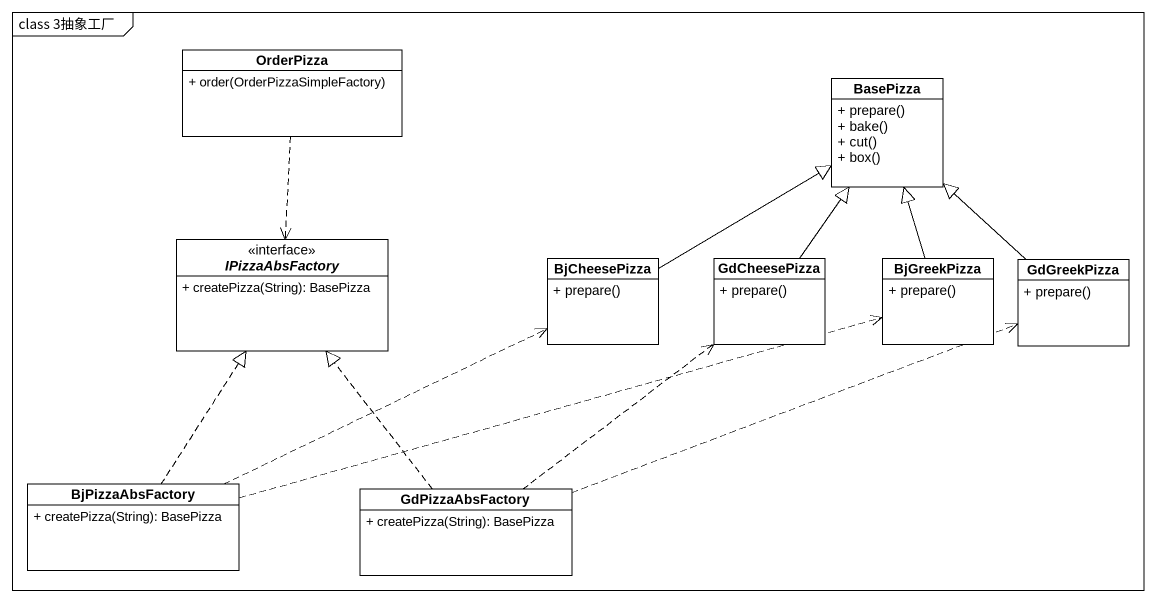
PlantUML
@startuml
mainframe class 3抽象工厂
hide circle
hide empty members
skinparam classAttributeIconSize 0
class OrderPizza {
  + order(OrderPizzaSimpleFactory)
}
class BasePizza {
  + prepare()
  + bake()
  + cut()
  + box()
}
interface IPizzaAbsFactory {
  + createPizza(String): BasePizza
}
class BjCheesePizza {
  + prepare()
}
class GdCheesePizza {
  + prepare()
}
class BjGreekPizza {
  + prepare()
}
class GdGreekPizza {
  + prepare()
}
class BjPizzaAbsFactory {
  + createPizza(String): BasePizza
}
class GdPizzaAbsFactory {
  + createPizza(String): BasePizza
}
OrderPizza ..> IPizzaAbsFactory
BjCheesePizza -right-|> BasePizza
GdCheesePizza -up-|> BasePizza
BjGreekPizza -up-|> BasePizza
GdGreekPizza -up-|> BasePizza
BjPizzaAbsFactory .up.|> IPizzaAbsFactory
BjPizzaAbsFactory .right.> BjCheesePizza
BjPizzaAbsFactory .right.> BjGreekPizza
GdPizzaAbsFactory .up.|> IPizzaAbsFactory
GdPizzaAbsFactory .up.> GdCheesePizza
GdPizzaAbsFactory .right.> GdGreekPizza
@enduml
